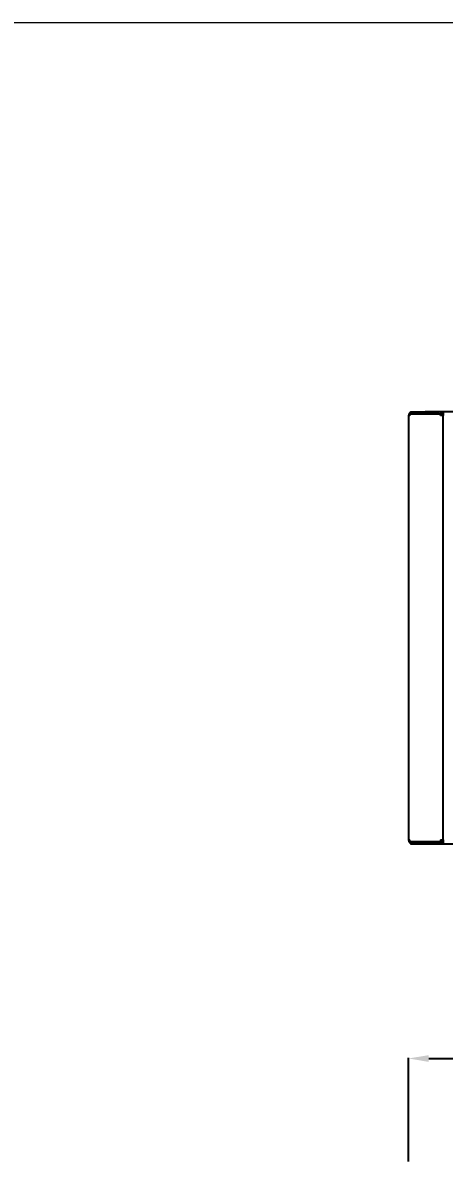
# Model space of a CAD drawing. Header units: millimetres. Extents: x -1893 to 2799, y -925 to 2353.
# Drawn here: x 453 to 869, y 1227 to 2353 of the extents above; entities that cross this region are included whole.
import ezdxf

# ---------------------------------------------------------------- set-up
doc = ezdxf.new("R2010")
doc.units = ezdxf.units.MM
doc.header["$MEASUREMENT"] = 0
doc.layers.add('Domyślny', color=7, linetype='Continuous', true_color=0x000000)
doc.layers.add('Utwórz2D linie widoczne', color=7, linetype='Continuous', true_color=0x000000)
doc.styles.add('Arial', font='')
doc.styles.get('Arial').set_extended_font_data('Arial')
doc.dimstyles.new('Domyślny', dxfattribs={"dimtxt": 30, "dimasz": 20, "dimexe": 0.5, "dimexo": 0.5, "dimgap": 0.25, "dimtad": 1, "dimtoh": 1, "dimdec": 0, "dimzin": 1, "dimdsep": 46, "dimtxsty": 'Arial', "dimcen": 0.5, "dimazin": 0, "dimtfac": 1, "dimtdec": 4, "dimtix": 1, "dimtmove": 1, "dimatfit": 3, "dimfxl": 0, "dimtolj": 1, "dimtzin": 1, "dimarcsym": 0})

# ---------------------------------------------------------------- blocks, each defined once
blk = doc.blocks.new('*D2')
at = {"layer": 'Defpoints', "color": 0}
for p in [(1293.6, 1329.7), (833.6, 1227.2), (1293.6, 1227.2)]:
    blk.add_point(p, dxfattribs=at)
at = {"layer": 'Domyślny', "color": 0, "lineweight": -2}
for p, q in [((833.6, 1227.7), (833.6, 1330.2)), ((853.6, 1329.7), (1273.6, 1329.7)), ((1293.6, 1227.7), (1293.6, 1330.2))]:
    blk.add_line(p, q, dxfattribs=at)
at = {"layer": 'Domyślny', "color": 0}
for points in [[(853.6, 1333), (853.6, 1326.3), (833.6, 1329.7)], [(1273.6, 1326.3), (1273.6, 1333), (1293.6, 1329.7)]]:
    blk.add_solid(points, dxfattribs=at)
at = {"layer": 'Domyślny', "color": 0, "insert": (1063.6, 1345.2), "char_height": 30, "attachment_point": 5, "style": 'Arial'}
blk.add_mtext('\\A1;460', dxfattribs=at)

msp = doc.modelspace()

# ---------------------------------------------------------------- linework, layer by layer
at = {"layer": 'Domyślny', "color": 18, "lineweight": 15, "true_color": 0x000000}
msp.add_line((2794.1, 2353.4), (-1893.4, 2353.4), dxfattribs=at)
at = {"layer": 'Domyślny'}
msp.add_line((867.7, 1545.7), (867.7, 1965.1), dxfattribs=at)
at = {"layer": 'Utwórz2D linie widoczne'}
for p, q in [((833.7, 1965.7), (833.6, 1965.6)), ((833.6, 1965.6), (833.6, 1965.5)), ((833.6, 1965.5), (833.6, 1965.4)), ((833.6, 1965.4), (833.6, 1965.2)), ((833.6, 1965.2), (833.6, 1965.1)), ((834.7, 1965.1), (833.6, 1965.1)), ((833.6, 1965.1), (833.6, 1545.7)), ((833.8, 1966.2), (833.7, 1966.1)), ((833.7, 1966.1), (833.7, 1966)), ((833.7, 1966), (833.7, 1965.9)), ((833.7, 1965.9), (833.7, 1965.7)), ((833.9, 1966.5), (833.8, 1966.4)), ((833.8, 1966.4), (833.8, 1966.2)), ((834, 1966.7), (833.9, 1966.6)), ((833.9, 1966.6), (833.9, 1966.5)), ((834.1, 1967), (834, 1966.8)), ((834, 1966.8), (834, 1966.7)), ((834.2, 1967.1), (834.1, 1967)), ((834.3, 1967.3), (834.2, 1967.2)), ((834.2, 1967.2), (834.2, 1967.1)), ((834.4, 1967.4), (834.3, 1967.3)), ((834.5, 1967.5), (834.4, 1967.4)), ((834.6, 1967.7), (834.5, 1967.6)), ((834.5, 1967.6), (834.5, 1967.5)), ((834.7, 1967.8), (834.6, 1967.7)), ((834.8, 1967.9), (834.7, 1967.8)), ((834.7, 1966.1), (834.7, 1966.2)), ((834.7, 1966.2), (834.8, 1966.2)), ((834.7, 1966), (834.7, 1966.1)), ((834.7, 1966.1), (834.7, 1966.1)), ((834.7, 1966.1), (834.7, 1966.1)), ((834.7, 1965.9), (834.7, 1966)), ((834.7, 1966), (834.7, 1966)), ((834.7, 1966), (834.7, 1966)), ((834.7, 1966), (834.7, 1966)), ((834.7, 1965.8), (834.7, 1965.9)), ((834.7, 1965.9), (834.7, 1965.9)), ((834.7, 1965.9), (834.7, 1965.9)), ((834.7, 1965.8), (834.7, 1965.8)), ((834.7, 1965.8), (834.7, 1965.1)), ((834.9, 1968), (834.8, 1967.9)), ((834.8, 1966.3), (834.8, 1966.4)), ((834.8, 1966.4), (834.8, 1966.4)), ((834.8, 1966.4), (834.9, 1966.4)), ((834.8, 1966.2), (834.8, 1966.3)), ((834.8, 1966.3), (834.8, 1966.3)), ((834.8, 1966.3), (834.8, 1966.3)), ((834.8, 1966.3), (834.8, 1966.3)), ((834.8, 1966.2), (834.8, 1966.2)), ((835, 1968), (834.9, 1968)), ((834.9, 1966.4), (834.9, 1966.5)), ((834.9, 1966.5), (834.9, 1966.5)), ((834.9, 1966.5), (834.9, 1966.5)), ((834.9, 1966.5), (835, 1966.5)), ((834.9, 1966.4), (834.9, 1966.4)), ((835.1, 1968.1), (835, 1968)), ((835, 1966.5), (835, 1966.6)), ((835, 1966.6), (835, 1966.6)), ((835, 1966.6), (835, 1966.6)), ((835, 1966.6), (835, 1966.6)), ((835, 1966.6), (835.1, 1966.6)), ((835.2, 1968.2), (835.1, 1968.1)), ((835.1, 1966.6), (835.1, 1966.7)), ((835.1, 1966.7), (835.1, 1966.7)), ((835.1, 1966.7), (835.1, 1966.7)), ((835.1, 1966.7), (835.2, 1966.7)), ((835.3, 1968.3), (835.2, 1968.2)), ((835.2, 1966.7), (835.2, 1966.7)), ((835.2, 1966.7), (835.2, 1966.7)), ((835.2, 1966.7), (835.3, 1966.7)), ((835.4, 1968.3), (835.3, 1968.3)), ((835.3, 1966.7), (835.3, 1966.8)), ((835.3, 1966.8), (835.3, 1966.8)), ((835.3, 1966.8), (835.3, 1966.8)), ((835.3, 1966.8), (835.4, 1966.8)), ((835.5, 1968.4), (835.4, 1968.3)), ((835.4, 1966.8), (835.4, 1966.8)), ((835.4, 1966.8), (835.4, 1966.8)), ((835.4, 1966.8), (864.3, 1966.8)), ((835.5, 1968.9), (836.1, 1968.9)), ((835.5, 1966.9), (835.5, 1968.9)), ((835.5, 1966.9), (836.1, 1966.9)), ((836.1, 1968.9), (849.7, 1968.9)), ((836.1, 1966.9), (849.7, 1966.9)), ((836.8, 1966.8), (836.9, 1966.8)), ((836.9, 1966.8), (837, 1966.9)), ((836.9, 1966.8), (836.9, 1966.8)), ((837, 1966.9), (837.1, 1966.9)), ((837.1, 1966.9), (837.1, 1966.9)), ((837.1, 1966.9), (837.2, 1966.9)), ((837.2, 1966.9), (837.2, 1966.9)), ((837.2, 1966.9), (837.3, 1966.9)), ((837.3, 1966.9), (837.4, 1966.9)), ((849.7, 1968.9), (850, 1968.9)), ((849.7, 1966.9), (849.7, 1968.9)), ((850, 1966.9), (849.7, 1966.9)), ((850, 1968.9), (850, 1966.9)), ((863.6, 1968.9), (850, 1968.9)), ((863.6, 1966.9), (850, 1966.9)), ((865, 1968.9), (863.6, 1968.9)), ((863.6, 1966.9), (865, 1966.9)), ((864.3, 1966.8), (864.3, 1966.8)), ((864.3, 1966.8), (864.4, 1966.8)), ((865.7, 1966.8), (864.3, 1966.8)), ((864.4, 1966.8), (864.4, 1966.8)), ((864.4, 1966.8), (864.4, 1966.8)), ((864.4, 1966.8), (864.5, 1966.8)), ((864.5, 1966.8), (864.5, 1966.7)), ((864.5, 1966.7), (864.5, 1966.7)), ((864.5, 1966.7), (864.5, 1966.7)), ((864.5, 1966.7), (864.6, 1966.7)), ((864.6, 1966.7), (864.6, 1966.7)), ((864.6, 1966.7), (864.6, 1966.7)), ((864.6, 1966.7), (864.7, 1966.7)), ((864.7, 1966.7), (864.7, 1966.6)), ((864.7, 1966.6), (864.7, 1966.6)), ((864.7, 1966.6), (864.7, 1966.6)), ((864.7, 1966.6), (864.7, 1966.6)), ((864.7, 1966.6), (864.8, 1966.6)), ((864.9, 1966.9), (864.8, 1966.9)), ((864.8, 1966.6), (864.8, 1966.5)), ((864.8, 1966.5), (864.8, 1966.5)), ((864.8, 1966.5), (864.8, 1966.5)), ((864.8, 1966.5), (864.8, 1966.5)), ((864.8, 1966.5), (864.9, 1966.4)), ((865, 1966.9), (864.9, 1966.9)), ((864.9, 1966.4), (864.9, 1966.4)), ((864.9, 1966.4), (864.9, 1966.4)), ((864.9, 1966.4), (864.9, 1966.4)), ((864.9, 1966.4), (864.9, 1966.3)), ((864.9, 1966.3), (864.9, 1966.3)), ((864.9, 1966.3), (865, 1966.3)), ((866.4, 1968.9), (865, 1968.9)), ((865.1, 1966.9), (865, 1966.9)), ((865, 1966.9), (865, 1966.9)), ((866.4, 1966.9), (865, 1966.9)), ((865, 1966.3), (865, 1966.3)), ((865, 1966.3), (865, 1966.2)), ((865, 1966.2), (865, 1966.2)), ((865, 1966.2), (865, 1966.2)), ((865, 1966.2), (865, 1966.1)), ((865, 1966.1), (865, 1966.1)), ((865, 1966.1), (865, 1966.1)), ((865, 1966.1), (865, 1966)), ((865, 1966), (865, 1966)), ((865, 1966), (865, 1966)), ((865, 1966), (865, 1966)), ((865, 1966), (865, 1965.9)), ((865, 1965.9), (865, 1965.9)), ((865, 1965.9), (865, 1965.9)), ((865, 1965.9), (865, 1965.8)), ((865, 1965.8), (865, 1965.8)), ((865, 1965.1), (865, 1965.8)), ((867.7, 1965.1), (865, 1965.1)), ((865.2, 1966.9), (865.1, 1966.9)), ((865.3, 1966.8), (865.2, 1966.9)), ((865.2, 1966.9), (865.2, 1966.9)), ((865.4, 1966.8), (865.3, 1966.8)), ((865.3, 1966.8), (865.3, 1966.8)), ((865.7, 1966.8), (865.8, 1966.8)), ((865.8, 1966.8), (865.8, 1966.8)), ((865.8, 1966.8), (865.8, 1966.8)), ((865.8, 1966.8), (865.8, 1966.8)), ((865.8, 1966.8), (865.9, 1966.8)), ((865.9, 1966.8), (865.9, 1966.7)), ((865.9, 1966.7), (865.9, 1966.7)), ((865.9, 1966.7), (866, 1966.7)), ((866, 1966.7), (866, 1966.7)), ((866, 1966.7), (866, 1966.7)), ((866, 1966.7), (866, 1966.7)), ((866, 1966.7), (866.1, 1966.7)), ((866.1, 1966.7), (866.1, 1966.6)), ((866.1, 1966.6), (866.1, 1966.6)), ((866.1, 1966.6), (866.1, 1966.6)), ((866.1, 1966.6), (866.2, 1966.6)), ((866.2, 1966.6), (866.2, 1966.6)), ((866.2, 1966.6), (866.2, 1966.5)), ((866.2, 1966.5), (866.2, 1966.5)), ((866.2, 1966.5), (866.2, 1966.5)), ((866.2, 1966.5), (866.3, 1966.5)), ((866.3, 1966.5), (866.3, 1966.4)), ((866.3, 1966.4), (866.3, 1966.4)), ((866.3, 1966.4), (866.3, 1966.4)), ((866.3, 1966.4), (866.3, 1966.4)), ((866.3, 1966.4), (866.3, 1966.3)), ((866.3, 1966.3), (866.4, 1966.3)), ((867.7, 1968.9), (866.4, 1968.9)), ((867.7, 1966.9), (866.4, 1966.9)), ((866.4, 1966.3), (866.4, 1966.3)), ((866.4, 1966.3), (866.4, 1966.3)), ((866.4, 1966.3), (866.4, 1966.2)), ((866.4, 1966.2), (866.4, 1966.2)), ((866.4, 1966.2), (866.4, 1966.2)), ((866.4, 1966.2), (866.4, 1966.1)), ((866.4, 1966.1), (866.4, 1966.1)), ((866.4, 1966.1), (866.4, 1966.1)), ((866.4, 1966.1), (866.4, 1966)), ((866.4, 1966), (866.4, 1966)), ((866.4, 1966), (866.4, 1966)), ((866.4, 1966), (866.4, 1966)), ((866.4, 1966), (866.4, 1965.9)), ((866.4, 1965.9), (866.4, 1965.9)), ((866.4, 1965.9), (866.4, 1965.9)), ((866.4, 1965.9), (866.4, 1965.8)), ((866.5, 1965.8), (866.4, 1965.9)), ((866.4, 1965.8), (866.4, 1965.8)), ((866.4, 1965.8), (866.4, 1965.1)), ((866.5, 1965.7), (866.5, 1965.8)), ((866.5, 1965.8), (866.5, 1965.8)), ((866.5, 1965.6), (866.5, 1965.7)), ((866.6, 1965.5), (866.5, 1965.6)), ((866.5, 1965.6), (866.5, 1965.6)), ((866.6, 1965.4), (866.6, 1965.5)), ((866.6, 1965.5), (866.6, 1965.5)), ((866.6, 1965.3), (866.6, 1965.4)), ((866.6, 1965.2), (866.6, 1965.3)), ((866.6, 1965.3), (866.6, 1965.3)), ((866.6, 1965.1), (866.6, 1965.2)), ((866.6, 1965.2), (866.6, 1965.2)), ((867.7, 1968.9), (867.7, 1965.1)), ((1259.5, 1968.9), (867.7, 1968.9)), ((833.6, 1545.7), (833.6, 1545.6)), ((833.6, 1545.7), (834.7, 1545.7)), ((833.6, 1545.6), (833.6, 1545.4)), ((833.6, 1545.4), (833.6, 1545.3)), ((833.6, 1545.3), (833.6, 1545.2)), ((833.6, 1545.2), (833.7, 1545.1)), ((833.7, 1545.1), (833.7, 1544.9)), ((833.7, 1544.9), (833.7, 1544.8)), ((833.7, 1544.8), (833.7, 1544.7)), ((833.7, 1544.7), (833.8, 1544.5)), ((833.8, 1544.5), (833.8, 1544.4)), ((833.8, 1544.4), (833.9, 1544.3)), ((833.9, 1544.3), (833.9, 1544.2)), ((833.9, 1544.2), (834, 1544.1)), ((834, 1544.1), (834, 1543.9)), ((834, 1543.9), (834.1, 1543.8)), ((834.1, 1543.8), (834.2, 1543.7)), ((834.2, 1543.7), (834.2, 1543.6)), ((834.2, 1543.6), (834.3, 1543.5)), ((834.3, 1543.5), (834.4, 1543.4)), ((834.4, 1543.4), (834.5, 1543.3)), ((834.5, 1543.3), (834.5, 1543.2)), ((834.5, 1543.2), (834.6, 1543.1)), ((834.6, 1543.1), (834.7, 1543)), ((834.7, 1544), (834.7, 1545.7)), ((834.7, 1544), (865, 1544)), ((834.7, 1543), (834.8, 1542.9)), ((835.5, 1543.9), (835.5, 1541.9)), ((835.5, 1543.9), (836.1, 1543.9)), ((836.1, 1543.9), (849.7, 1543.9)), ((836.9, 1544), (836.8, 1544)), ((837, 1543.9), (836.9, 1544)), ((836.9, 1544), (836.9, 1544)), ((837.1, 1543.9), (837, 1543.9)), ((837.2, 1543.9), (837.1, 1543.9)), ((837.1, 1543.9), (837.1, 1543.9)), ((837.3, 1543.9), (837.2, 1543.9)), ((837.2, 1543.9), (837.2, 1543.9)), ((837.4, 1543.9), (837.3, 1543.9)), ((849.7, 1543.9), (850, 1543.9)), ((849.7, 1541.9), (849.7, 1543.9)), ((850, 1543.9), (850, 1541.9)), ((850, 1543.9), (863.6, 1543.9)), ((863.6, 1543.9), (866.4, 1543.9)), ((865, 1545.7), (867.7, 1545.7)), ((865, 1545.7), (865, 1544)), ((865, 1544), (866.4, 1544)), ((866.4, 1544), (866.4, 1545.7)), ((866.6, 1544.2), (866.4, 1544.2)), ((866.4, 1543.9), (867.7, 1543.9)), ((866.6, 1545.7), (866.6, 1544.2)), ((867.7, 1544.2), (866.6, 1544.2)), ((867.7, 1545.7), (867.7, 1541.9)), ((834.8, 1542.9), (834.9, 1542.8)), ((834.9, 1542.8), (835, 1542.7)), ((835, 1542.7), (835.1, 1542.7)), ((835.1, 1542.7), (835.2, 1542.6)), ((835.2, 1542.6), (835.3, 1542.5)), ((835.3, 1542.5), (835.4, 1542.4)), ((835.4, 1542.4), (835.5, 1542.4)), ((835.5, 1541.9), (836.1, 1541.9)), ((836.1, 1541.9), (849.7, 1541.9)), ((850, 1541.9), (849.7, 1541.9)), ((850, 1541.9), (863.6, 1541.9)), ((863.6, 1541.9), (866.4, 1541.9)), ((866.4, 1541.9), (867.7, 1541.9)), ((867.7, 1541.9), (1259.5, 1541.9))]:
    msp.add_line(p, q, dxfattribs=at)

# ---------------------------------------------------------------- dimensions: what is measured, and where the dimension line sits
at = {"layer": 'Domyślny'}
dim = msp.add_aligned_dim(p1=(833.6, 1227.2), p2=(1293.6, 1227.2), distance=102.5, dimstyle='Domyślny', dxfattribs=at)
dim.commit()
dim.dimension.update_dxf_attribs({"geometry": '*D2', "text_midpoint": (1063.6, 1345.2)})

doc.saveas('drawing.dxf')
